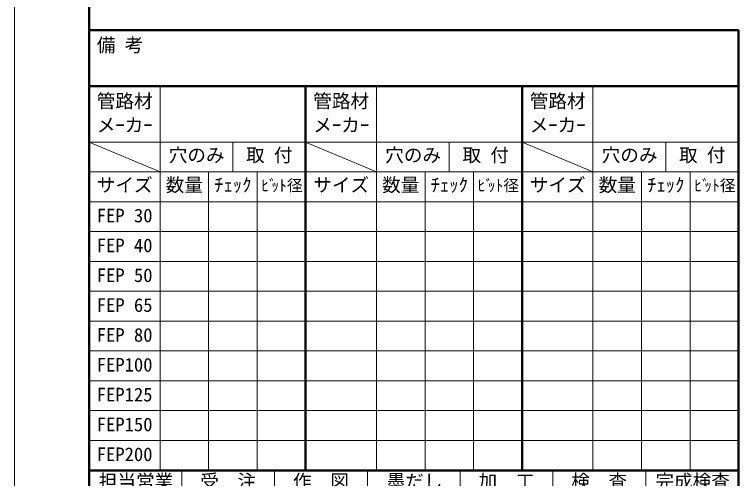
# Model space of a CAD drawing. Units: millimetres, scale not verified. Extents: x -3712 to 3712, y -2625 to 2625.
# Drawn here: x -3712 to -1288, y -1440 to 115 of the extents above; entities that cross this region are included whole.
import ezdxf
from ezdxf.enums import TextEntityAlignment as Align

# ---------------------------------------------------------------- set-up
doc = ezdxf.new("R2010")
doc.units = ezdxf.units.MM
doc.header["$LTSCALE"] = 10
for name, color, linetype, lineweight in [('0-0_D-TTL', 158, 'Continuous', 20), ('0-1_Defpoints', 7, 'Continuous', 18), ('0-2_D-TTL-FRAM1', 143, 'Continuous', 13), ('0-3_D-TTL-TXT', 7, 'Continuous', 13)]:
    doc.layers.add(name, color=color, linetype=linetype, lineweight=lineweight)
doc.layers.add('0-4_D-STR-TXT', color=7, linetype='Continuous')
doc.styles.add('ＭＳ ゴシック', font='')
doc.styles.get('ＭＳ ゴシック').set_extended_font_data('MS Gothic')

# ---------------------------------------------------------------- blocks, each defined once
blk = doc.blocks.new('A$C4DE05FD1')
at = {"layer": '0-0_D-TTL', "color": 143, "lineweight": 50}
blk.add_line((2000, 39500), (2000, 2000), dxfattribs=at)
at = {"layer": '0-1_Defpoints', "color": 143}
blk.add_line((0, 42000), (0, 0), dxfattribs=at)
blk = doc.blocks.new('A$C4C6C5A58')
at = {"layer": '0-4_D-STR-TXT', "style": 'ＭＳ ゴシック'}
for s, p in [('ﾋﾞ', (0, -59.21)), ('ｯﾄ径', (270.39, -59.21))]:
    blk.add_text(s, height=307.8, dxfattribs=at).set_placement(p, align=Align.BOTTOM_LEFT)
blk = doc.blocks.new('A$C43AD63AA')
at = {"layer": '0-2_D-TTL-FRAM1', "lineweight": 50}
for p, q in [((0, 10300), (0, 0)), ((0, 0), (5800, 0))]:
    blk.add_line(p, q, dxfattribs=at)
at = {"layer": '0-2_D-TTL-FRAM1'}
for p, q in [((1900, 10300), (1900, 0)), ((0, 8800), (5800, 8800)), ((0, 8800), (1900, 8000)), ((3850, 8800), (3850, 8000)), ((0, 8000), (5800, 8000)), ((3200, 8000), (3200, 0)), ((4500, 8000), (4500, 0)), ((0, 7200), (5800, 7200)), ((0, 6400), (5800, 6400)), ((0, 5600), (5800, 5600)), ((0, 4800), (5800, 4800)), ((0, 4000), (5800, 4000)), ((0, 3200), (5800, 3200)), ((0, 2400), (5800, 2400)), ((0, 1600), (5800, 1600)), ((0, 800), (5800, 800))]:
    blk.add_line(p, q, dxfattribs=at)
at = {"layer": '0-2_D-TTL-FRAM1', "lineweight": 50}
blk.add_lwpolyline([(0, 10300), (5800, 10300), (5800, 0)], dxfattribs=at)
at = {"layer": '0-3_D-TTL-TXT'}
blk.add_blockref('A$C4C6C5A58', (4610.01, 7448.41), dxfattribs=at)
at = {"layer": '0-3_D-TTL-TXT', "style": 'ＭＳ ゴシック'}
for s, p in [('管路材', (205.91, 9608.1)), ('メｰカｰ', (205.91, 8964.41)), ('穴のみ', (2133.91, 8158.1)), ('取 付', (4204.22, 8158.1)), ('サイズ', (205.91, 7358.1)), ('数量', (2051.93, 7358.1)), ('ﾁｪｯｸ', (3351.93, 7358.1))]:
    blk.add_text(s, height=365.6, dxfattribs=at).set_placement(p, align=Align.BOTTOM_LEFT)
blk = doc.blocks.new('A$C77D93FA8')
at = {"layer": '0-3_D-TTL-TXT', "style": 'ＭＳ ゴシック'}
for s, p in [('FEP 30', (205.91, 6538.1)), ('FEP 40', (205.91, 5738.1)), ('FEP 50', (205.91, 4938.1)), ('FEP 65', (205.91, 4138.1)), ('FEP 80', (205.91, 3338.1)), ('FEP100', (205.91, 2538.1)), ('FEP125', (205.91, 1738.1)), ('FEP150', (205.91, 938.1)), ('FEP200', (205.91, 138.1))]:
    blk.add_text(s, height=365.6, dxfattribs=at).set_placement(p, align=Align.BOTTOM_LEFT)
blk = doc.blocks.new('A$C63412F00')
at = {"layer": '0-2_D-TTL-FRAM1', "lineweight": 50}
for p, q in [((0, 24375), (21750, 24375)), ((0, 24375), (0, 0)), ((21750, 24375), (21750, 0)), ((0, 22500), (21750, 22500)), ((0, 9625), (21750, 9625)), ((0, 0), (21750, 0))]:
    blk.add_line(p, q, dxfattribs=at)
at = {"layer": '0-2_D-TTL-FRAM1'}
for p, q in [((3107.1, 9625), (3107.1, 5625)), ((6214.3, 9625), (6214.3, 5625)), ((9321.4, 9625), (9321.4, 5625)), ((12428.6, 9625), (12428.6, 5625)), ((15535.7, 9625), (15535.7, 5625)), ((18642.9, 9625), (18642.9, 5625)), ((0, 8750), (21750, 8750)), ((0, 5625), (21750, 5625)), ((13625, 5625), (13625, 0)), ((13625, 4375), (21750, 4375)), ((250, 3750), (13250, 3750)), ((250, 1875), (13250, 1875))]:
    blk.add_line(p, q, dxfattribs=at)
at = {"layer": '0-3_D-TTL-TXT', "style": 'ＭＳ ゴシック'}
for s, height, p in [('備 考', 457, (257.4, 23510.1)), ('担当営業', 457, (324.2, 8892.7)), ('受\u3000注', 457, (3721.9, 8892.7)), ('作\u3000図', 457, (6829, 8892.7)), ('墨だし', 457, (9965.2, 8892.7)), ('加\u3000工', 457, (13043.3, 8892.7)), ('検\u3000査', 457, (16150.5, 8892.7)), ('完成検査', 457, (18967, 8892.7)), ('お 客 様 ご 確 認 欄', 481.1, (14421.6, 4688.9)), ('積込予定日:', 601.3, (584.1, 4292.4)), ('年  月  日', 601.3, (17220.8, 3042.4)), ('納\u3000\u3000\u3000期:', 601.3, (584.1, 2417.4)), ('印', 781.7, (20179.6, 507.7)), ('作\u3000\u3000\u3000図:', 601.3, (584.1, 542.4))]:
    blk.add_text(s, height=height, dxfattribs=at).set_placement(p, align=Align.BOTTOM_LEFT)

msp = doc.modelspace()

# ---------------------------------------------------------------- block references
at = {"layer": '0-0_D-TTL'}
for name, p, xscale, yscale in [('A$C4DE05FD1', (-3712.5, -2625), 0.125, 0.125), ('A$C63412F00', (-3462.5, -2375), 0.1, 0.1)]:
    msp.add_blockref(name, p, dxfattribs=dict(at, xscale=xscale, yscale=yscale))
at = {"layer": '0-2_D-TTL-FRAM1', "xscale": 0.125, "yscale": 0.125}
for p in [(-3462.5, -1412.5), (-2737.5, -1412.5), (-2012.5, -1412.5)]:
    msp.add_blockref('A$C43AD63AA', p, dxfattribs=at)
at = {"layer": '0-3_D-TTL-TXT', "xscale": 0.125, "yscale": 0.125}
msp.add_blockref('A$C77D93FA8', (-3462.5, -1412.5), dxfattribs=at)

doc.saveas('drawing.dxf')
